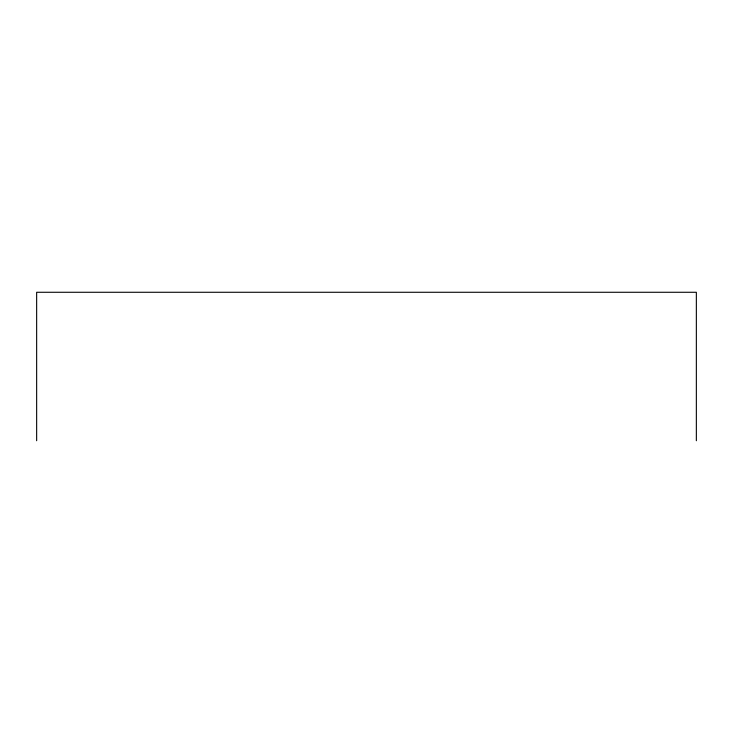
<?xml version="1.0" encoding="UTF-8"?>
<svg xmlns="http://www.w3.org/2000/svg" width="733" height="733" viewBox="0 0 733 733"><rect width="100%" height="100%" fill="white"/><g stroke="black" fill="none" stroke-linecap="round" stroke-linejoin="round"><path stroke-width="1.1" d="M696.35 440.725L696.35 292.275L36.65 292.275L36.65 440.725"/></g></svg>
